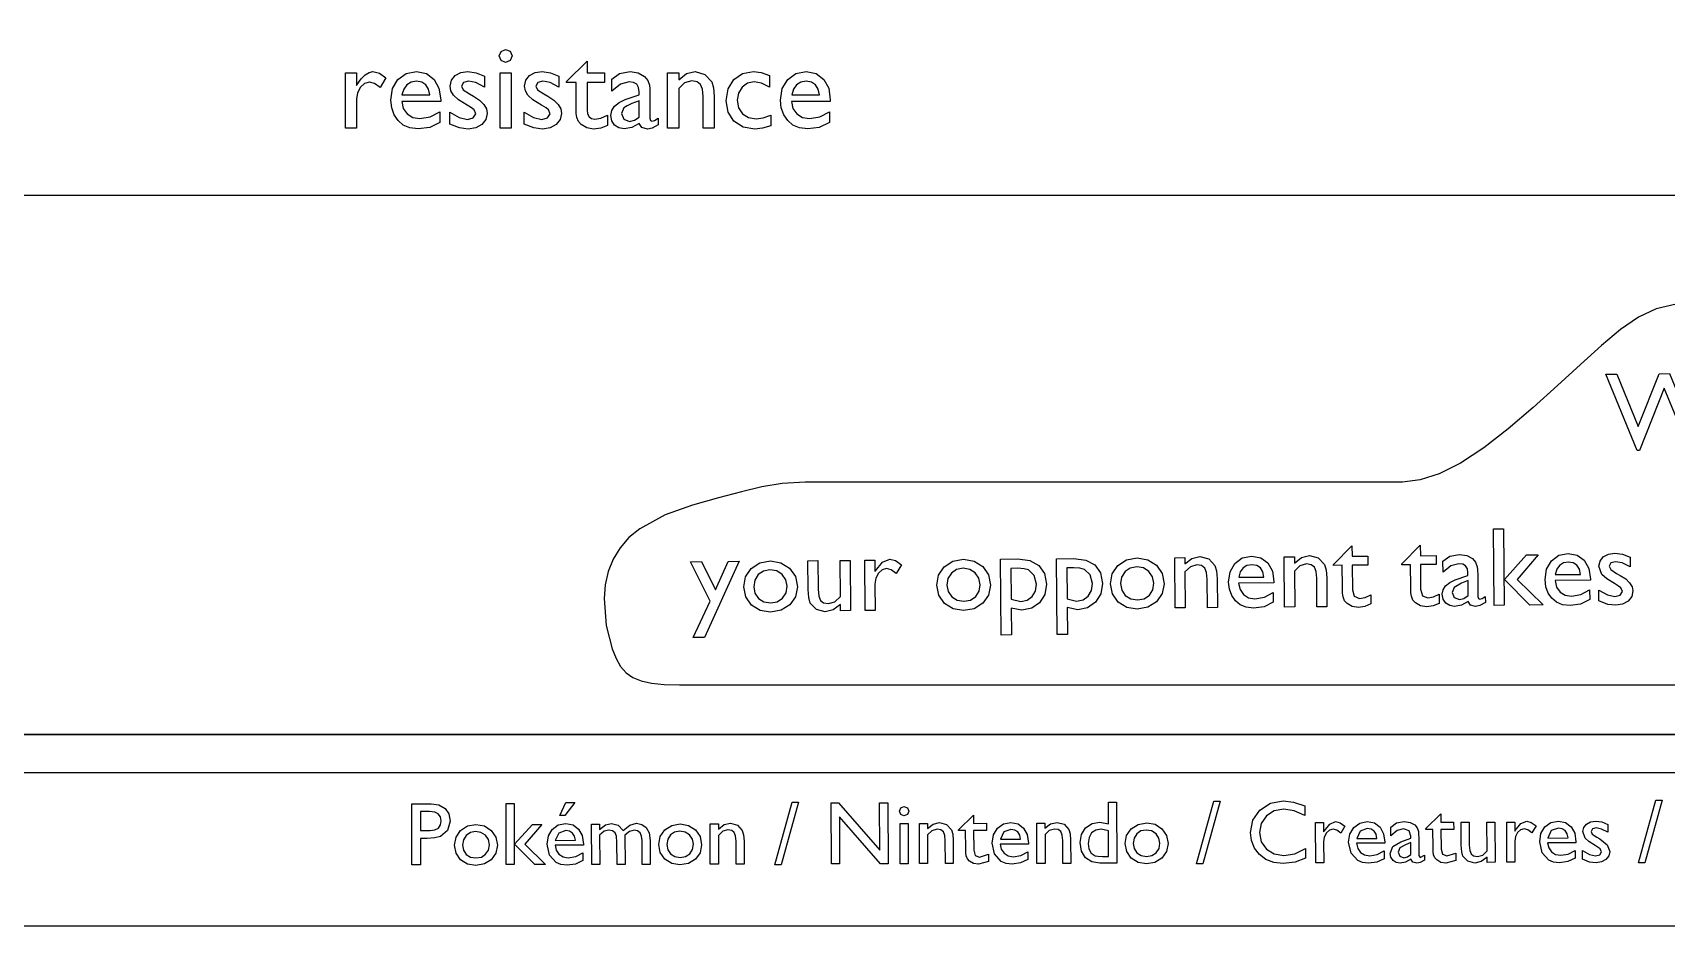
# Model space of a CAD drawing. Header units: millimetres. Extents: x -31.4 to 31.6, y -43.8 to 44.2.
# Drawn here: x -16.06 to 5.22, y -43.85 to -32.21 of the extents above; entities that cross this region are included whole.
import ezdxf

# ---------------------------------------------------------------- set-up
doc = ezdxf.new("R2010")
doc.units = ezdxf.units.MM
doc.layers.get('0').update_dxf_attribs({"linetype": 'CONTINUOUS'})

msp = doc.modelspace()

# ---------------------------------------------------------------- linework, layer by layer
for p, q in [((-11.988, -33.448), (-11.988, -32.728)), ((-11.988, -32.728), (-11.844, -32.728)), ((-11.844, -32.728), (-11.844, -32.893)), ((-9.11, -32.842), (-8.842, -32.579)), ((-8.842, -32.579), (-8.842, -32.728)), ((-8.842, -32.728), (-8.614, -32.728)), ((-8.614, -32.728), (-8.614, -32.856)), ((-7.793, -33.448), (-7.793, -32.728)), ((-7.793, -32.728), (-7.648, -32.728)), ((-7.648, -32.728), (-7.648, -32.819)), ((-6.464, -32.764), (-6.464, -32.916)), ((-11.844, -32.893), (-11.836, -32.881)), ((-11.461, -32.795), (-11.537, -32.92)), ((-10.177, -32.773), (-10.177, -32.914)), ((-9.208, -32.773), (-9.208, -32.914)), ((-9.11, -32.856), (-9.11, -32.842)), ((-8.984, -32.856), (-9.11, -32.856)), ((-8.984, -33.176), (-8.984, -32.856)), ((-8.614, -32.856), (-8.842, -32.856)), ((-8.842, -32.856), (-8.842, -33.209)), ((-8.519, -32.967), (-8.519, -32.812)), ((-8.162, -33.015), (-8.162, -32.977)), ((-7.648, -32.934), (-7.648, -33.448)), ((-11.844, -33.072), (-11.844, -33.448)), ((-10.748, -33.101), (-11.255, -33.101)), ((-11.252, -33.015), (-10.889, -33.015)), ((-10.748, -33.083), (-10.748, -33.101)), ((-10.372, -33.004), (-10.322, -33.033)), ((-9.404, -33.004), (-9.353, -33.033)), ((-8.345, -33.078), (-8.162, -33.015)), ((-8.162, -33.092), (-8.258, -33.129)), ((-8.162, -33.306), (-8.162, -33.092)), ((-8.022, -33.015), (-8.022, -33.321)), ((-7.33, -33.448), (-7.33, -33.038)), ((-7.187, -33.036), (-7.187, -33.448)), ((-5.673, -33.101), (-6.179, -33.101)), ((-6.176, -33.015), (-5.813, -33.015)), ((-5.673, -33.083), (-5.673, -33.101)), ((-10.761, -33.238), (-10.761, -33.378)), ((-10.629, -33.397), (-10.629, -33.243)), ((-9.661, -33.397), (-9.661, -33.243)), ((-8.577, -33.281), (-8.577, -33.415)), ((-7.916, -33.32), (-7.916, -33.407)), ((-6.448, -33.28), (-6.448, -33.421)), ((-5.685, -33.238), (-5.685, -33.378)), ((-11.844, -33.448), (-11.988, -33.448)), ((-7.648, -33.448), (-7.793, -33.448)), ((-7.187, -33.448), (-7.33, -33.448)), ((26.337, -34.326), (-28.263, -34.326)), ((1.331, -38.062), (-6, -38.062)), ((0.88, -39.131), (1.122, -38.89)), ((1.122, -38.89), (1.123, -39.025)), ((1.771, -39.124), (2.012, -38.882)), ((2.012, -38.882), (2.013, -39.018)), ((-5.964, -39.083), (-5.835, -39.082)), ((-5.961, -39.459), (-5.964, -39.083)), ((-5.835, -39.082), (-5.832, -39.456)), ((-5.544, -39.08), (-5.415, -39.079)), ((-5.541, -39.548), (-5.544, -39.08)), ((-5.415, -39.079), (-5.409, -39.734)), ((-5.224, -39.077), (-5.094, -39.076)), ((-5.219, -39.732), (-5.224, -39.077)), ((-5.094, -39.076), (-5.093, -39.226)), ((-4.745, -39.135), (-4.813, -39.249)), ((-3.455, -39.063), (-3.228, -39.061)), ((-3.447, -40.051), (-3.455, -39.063)), ((-2.726, -39.057), (-2.499, -39.055)), ((-2.718, -40.045), (-2.726, -39.057)), ((-1.187, -39.044), (-1.055, -39.043)), ((-1.182, -39.699), (-1.187, -39.044)), ((-1.055, -39.043), (-1.054, -39.126)), ((0.24, -39.032), (0.372, -39.031)), ((0.245, -39.687), (0.24, -39.032)), ((0.372, -39.031), (0.373, -39.114)), ((0.881, -39.144), (0.88, -39.131)), ((0.994, -39.143), (0.881, -39.144)), ((0.997, -39.433), (0.994, -39.143)), ((1.123, -39.025), (1.33, -39.023)), ((1.331, -39.14), (1.124, -39.142)), ((1.124, -39.142), (1.127, -39.463)), ((1.33, -39.023), (1.331, -39.14)), ((1.771, -39.136), (1.771, -39.124)), ((1.885, -39.135), (1.771, -39.136)), ((1.887, -39.426), (1.885, -39.135)), ((2.013, -39.018), (2.22, -39.016)), ((2.221, -39.133), (2.014, -39.134)), ((2.014, -39.134), (2.017, -39.455)), ((2.22, -39.016), (2.221, -39.133)), ((2.308, -39.233), (2.307, -39.091)), ((4.745, -39.036), (4.746, -39.164)), ((-5.093, -39.226), (-5.086, -39.215)), ((-3.23, -39.182), (-3.321, -39.183)), ((-3.321, -39.183), (-3.318, -39.585)), ((-2.501, -39.176), (-2.593, -39.177)), ((-2.593, -39.177), (-2.589, -39.579)), ((-1.053, -39.23), (-1.049, -39.698)), ((-0.761, -39.695), (-0.764, -39.322)), ((-0.634, -39.32), (-0.631, -39.694)), ((-0.353, -39.298), (-0.024, -39.296)), ((0.105, -39.356), (0.105, -39.372)), ((0.374, -39.218), (0.378, -39.686)), ((0.666, -39.684), (0.663, -39.311)), ((0.793, -39.308), (0.796, -39.683)), ((2.468, -39.332), (2.633, -39.274)), ((2.634, -39.343), (2.547, -39.378)), ((2.633, -39.274), (2.633, -39.239)), ((2.635, -39.538), (2.634, -39.343)), ((2.761, -39.273), (2.763, -39.551)), ((4.228, -39.338), (3.768, -39.342)), ((3.77, -39.264), (4.099, -39.262)), ((4.228, -39.322), (4.228, -39.338)), ((4.569, -39.248), (4.616, -39.274)), ((-5.091, -39.389), (-5.088, -39.731)), ((0.105, -39.372), (-0.355, -39.376)), ((0.095, -39.498), (0.096, -39.624)), ((1.368, -39.526), (1.369, -39.647)), ((2.258, -39.519), (2.259, -39.64)), ((2.859, -39.549), (2.86, -39.628)), ((4.218, -39.464), (4.219, -39.59)), ((4.339, -39.606), (4.337, -39.467)), ((-5.539, -39.735), (-5.54, -39.652)), ((-5.409, -39.734), (-5.539, -39.735)), ((-5.088, -39.731), (-5.219, -39.732)), ((-3.317, -39.7), (-3.314, -40.05)), ((-2.588, -39.694), (-2.585, -40.044)), ((-1.049, -39.698), (-1.182, -39.699)), ((-0.631, -39.694), (-0.761, -39.695)), ((0.378, -39.686), (0.245, -39.687)), ((0.796, -39.683), (0.666, -39.684)), ((-3.314, -40.05), (-3.447, -40.051)), ((-2.585, -40.044), (-2.718, -40.045)), ((-7.636, -40.702), (19.928, -40.702)), ((-29.532, -41.345), (29.106, -41.345)), ((29.106, -41.345), (-29.532, -41.345)), ((-11.125, -42.249), (-10.873, -42.248)), ((-11.123, -43.045), (-11.125, -42.249)), ((-2.048, -42.228), (-1.944, -42.228)), ((-2.048, -42.51), (-2.048, -42.228)), ((-1.944, -42.228), (-1.942, -43.023)), ((0.507, -42.277), (0.507, -42.4)), ((-10.893, -42.349), (-11.01, -42.35)), ((-11.01, -42.35), (-11.01, -42.598)), ((-8.782, -42.516), (-8.678, -42.515)), ((-8.781, -43.04), (-8.782, -42.516)), ((-8.678, -42.515), (-8.678, -42.584)), ((-7.236, -43.036), (-7.237, -42.512)), ((-7.237, -42.512), (-7.131, -42.512)), ((-7.131, -42.512), (-7.131, -42.578)), ((-4.511, -43.029), (-4.513, -42.505)), ((-4.513, -42.505), (-4.407, -42.505)), ((-4.407, -42.505), (-4.407, -42.572)), ((-4.001, -42.587), (-3.806, -42.396)), ((-3.806, -42.396), (-3.806, -42.504)), ((-3.806, -42.504), (-3.64, -42.503)), ((-3.64, -42.503), (-3.64, -42.597)), ((-2.981, -43.026), (-2.983, -42.502)), ((-2.983, -42.502), (-2.877, -42.502)), ((-2.877, -42.502), (-2.877, -42.568)), ((0.65, -43.017), (0.648, -42.493)), ((0.648, -42.493), (0.752, -42.493)), ((0.752, -42.493), (0.753, -42.613)), ((1.031, -42.541), (0.977, -42.632)), ((1.63, -42.665), (1.629, -42.552)), ((2.086, -42.573), (2.28, -42.381)), ((2.28, -42.381), (2.281, -42.489)), ((2.281, -42.489), (2.446, -42.489)), ((2.446, -42.489), (2.447, -42.582)), ((2.545, -42.489), (2.649, -42.488)), ((2.546, -42.789), (2.545, -42.489)), ((2.649, -42.488), (2.65, -42.787)), ((2.882, -42.862), (2.881, -42.488)), ((2.881, -42.488), (2.985, -42.488)), ((2.985, -42.488), (2.986, -43.011)), ((3.139, -43.011), (3.138, -42.487)), ((3.138, -42.487), (3.242, -42.487)), ((3.242, -42.487), (3.242, -42.607)), ((3.52, -42.535), (3.466, -42.626)), ((4.455, -42.517), (4.455, -42.62)), ((-11.01, -42.598), (-10.885, -42.598)), ((-10.925, -42.7), (-11.01, -42.7)), ((-11.01, -42.7), (-11.009, -43.045)), ((-9.255, -42.726), (-8.992, -42.725)), ((-8.678, -42.659), (-8.677, -43.039)), ((-8.451, -43.039), (-8.452, -42.747)), ((-8.348, -42.658), (-8.347, -43.039)), ((-8.123, -43.038), (-8.124, -42.728)), ((-8.02, -42.729), (-8.019, -43.038)), ((-7.131, -42.662), (-7.13, -43.036)), ((-6.899, -43.035), (-6.9, -42.737)), ((-6.796, -42.735), (-6.795, -43.035)), ((-4.406, -42.655), (-4.406, -43.029)), ((-4.174, -43.029), (-4.175, -42.73)), ((-4.071, -42.729), (-4.071, -43.028)), ((-4.001, -42.598), (-4.001, -42.587)), ((-3.91, -42.597), (-4.001, -42.598)), ((-3.909, -42.83), (-3.91, -42.597)), ((-3.64, -42.597), (-3.806, -42.597)), ((-3.806, -42.597), (-3.805, -42.854)), ((-3.458, -42.712), (-3.195, -42.711)), ((-3.092, -42.76), (-3.092, -42.773)), ((-2.876, -42.651), (-2.876, -43.025)), ((-2.644, -43.025), (-2.645, -42.726)), ((-2.542, -42.725), (-2.541, -43.025)), ((-2.047, -42.935), (-2.048, -42.603)), ((0.753, -42.613), (0.758, -42.604)), ((0.753, -42.743), (0.754, -43.017)), ((1.55, -42.762), (1.182, -42.763)), ((1.184, -42.701), (1.448, -42.7)), ((1.55, -42.749), (1.55, -42.762)), ((1.757, -42.745), (1.889, -42.699)), ((1.89, -42.755), (1.82, -42.782)), ((1.889, -42.699), (1.889, -42.671)), ((1.89, -42.91), (1.89, -42.755)), ((1.991, -42.699), (1.992, -42.921)), ((2.086, -42.583), (2.086, -42.573)), ((2.177, -42.583), (2.086, -42.583)), ((2.178, -42.815), (2.177, -42.583)), ((2.447, -42.582), (2.281, -42.583)), ((2.281, -42.583), (2.282, -42.839)), ((3.242, -42.607), (3.248, -42.598)), ((3.242, -42.737), (3.243, -43.011)), ((4.04, -42.756), (3.671, -42.757)), ((3.673, -42.695), (3.937, -42.694)), ((4.04, -42.743), (4.04, -42.756)), ((4.313, -42.685), (4.35, -42.706)), ((-8.889, -42.787), (-9.257, -42.788)), ((-8.898, -42.887), (-8.898, -42.989)), ((-8.889, -42.774), (-8.889, -42.787)), ((-3.613, -42.906), (-3.612, -43.003)), ((-3.092, -42.773), (-3.46, -42.774)), ((-3.101, -42.873), (-3.101, -42.975)), ((-2.127, -42.935), (-2.047, -42.935)), ((0.516, -42.833), (0.517, -42.958)), ((1.541, -42.862), (1.542, -42.964)), ((2.069, -42.92), (2.069, -42.983)), ((2.474, -42.891), (2.474, -42.988)), ((2.883, -43.012), (2.883, -42.945)), ((4.031, -42.856), (4.031, -42.958)), ((4.127, -42.971), (4.126, -42.859)), ((-11.009, -43.045), (-11.123, -43.045)), ((-8.677, -43.039), (-8.781, -43.04)), ((-8.347, -43.039), (-8.451, -43.039)), ((-8.019, -43.038), (-8.123, -43.038)), ((-7.13, -43.036), (-7.236, -43.036)), ((-6.795, -43.035), (-6.899, -43.035)), ((-4.406, -43.029), (-4.511, -43.029)), ((-4.071, -43.028), (-4.174, -43.029)), ((-2.876, -43.025), (-2.981, -43.026)), ((-2.541, -43.025), (-2.644, -43.025)), ((-1.942, -43.023), (-2.164, -43.024)), ((0.754, -43.017), (0.65, -43.017)), ((2.986, -43.011), (2.883, -43.012)), ((3.243, -43.011), (3.139, -43.011))]:
    msp.add_line(p, q)
msp.add_lwpolyline([(-28.894, 44.155), (31.606, 44.155), (31.606, -41.345, -0.414214), (29.106, -43.845), (-31.394, -43.845), (-31.394, 41.655, -0.414214)], format="xyb", close=True)
for points in [[(-9.986, -32.509), (-9.961, -32.451)], [(-9.961, -32.568), (-9.986, -32.509)], [(-9.961, -32.451), (-9.903, -32.425)], [(-9.903, -32.425), (-9.843, -32.449)], [(-9.843, -32.449), (-9.818, -32.509)], [(-9.818, -32.509), (-9.843, -32.568)], [(-11.836, -32.881), (-11.785, -32.808), (-11.733, -32.755), (-11.681, -32.724), (-11.63, -32.714)], [(-11.63, -32.714), (-11.547, -32.734), (-11.461, -32.795)], [(-11.304, -32.817), (-11.197, -32.74), (-11.062, -32.714)], [(-11.062, -32.714), (-10.933, -32.739), (-10.834, -32.814)], [(-10.625, -32.902), (-10.608, -32.826), (-10.56, -32.766)], [(-10.56, -32.766), (-10.486, -32.727), (-10.394, -32.714)], [(-10.394, -32.714), (-10.286, -32.729), (-10.177, -32.773)], [(-9.903, -32.593), (-9.961, -32.568)], [(-9.843, -32.568), (-9.903, -32.593)], [(-9.656, -32.902), (-9.64, -32.826), (-9.592, -32.766)], [(-9.592, -32.766), (-9.518, -32.727), (-9.425, -32.714)], [(-9.425, -32.714), (-9.318, -32.729), (-9.208, -32.773)], [(-8.519, -32.812), (-8.418, -32.738), (-8.28, -32.714)], [(-8.28, -32.714), (-8.175, -32.729), (-8.093, -32.775)], [(-7.648, -32.819), (-7.546, -32.74), (-7.431, -32.714)], [(-7.431, -32.714), (-7.306, -32.749)], [(-7.306, -32.749), (-7.218, -32.845)], [(-6.931, -32.818), (-6.817, -32.74), (-6.673, -32.714)], [(-6.673, -32.714), (-6.574, -32.725)], [(-6.574, -32.725), (-6.464, -32.764)], [(-6.228, -32.817), (-6.121, -32.74), (-5.987, -32.714)], [(-5.987, -32.714), (-5.858, -32.739), (-5.758, -32.814)], [(-11.794, -32.916), (-11.832, -32.988), (-11.844, -33.072)], [(-11.674, -32.85), (-11.739, -32.866), (-11.794, -32.916)], [(-11.537, -32.92), (-11.608, -32.868), (-11.674, -32.85)], [(-11.397, -33.084), (-11.374, -32.935), (-11.304, -32.817)], [(-11.188, -32.884), (-11.228, -32.94), (-11.252, -33.015)], [(-11.062, -32.838), (-11.132, -32.849), (-11.188, -32.884)], [(-10.94, -32.884), (-10.993, -32.849), (-11.062, -32.838)], [(-10.889, -33.015), (-10.905, -32.94), (-10.94, -32.884)], [(-10.834, -32.814), (-10.77, -32.931), (-10.748, -33.083)], [(-10.582, -33.021), (-10.614, -32.964), (-10.625, -32.902)], [(-10.451, -32.856), (-10.477, -32.902)], [(-10.477, -32.902), (-10.454, -32.949)], [(-10.454, -32.949), (-10.372, -33.004)], [(-10.384, -32.838), (-10.451, -32.856)], [(-10.177, -32.914), (-10.292, -32.857), (-10.384, -32.838)], [(-9.614, -33.021), (-9.645, -32.964), (-9.656, -32.902)], [(-9.483, -32.856), (-9.508, -32.902)], [(-9.508, -32.902), (-9.485, -32.949)], [(-9.485, -32.949), (-9.404, -33.004)], [(-9.416, -32.838), (-9.483, -32.856)], [(-9.208, -32.914), (-9.323, -32.857), (-9.416, -32.838)], [(-8.292, -32.847), (-8.407, -32.877), (-8.519, -32.967)], [(-8.162, -32.977), (-8.17, -32.92), (-8.195, -32.879), (-8.235, -32.855), (-8.292, -32.847)], [(-8.093, -32.775), (-8.051, -32.827)], [(-8.051, -32.827), (-8.028, -32.892)], [(-8.028, -32.892), (-8.023, -32.939), (-8.022, -33.015)], [(-7.476, -32.833), (-7.57, -32.858), (-7.648, -32.934)], [(-7.364, -32.881), (-7.409, -32.845), (-7.476, -32.833)], [(-7.33, -33.038), (-7.338, -32.943), (-7.364, -32.881)], [(-7.218, -32.845), (-7.195, -32.923), (-7.187, -33.036)], [(-7.029, -33.092), (-7.004, -32.938), (-6.931, -32.818)], [(-6.823, -32.915), (-6.869, -32.992), (-6.885, -33.087)], [(-6.665, -32.847), (-6.752, -32.864), (-6.823, -32.915)], [(-6.464, -32.916), (-6.568, -32.864), (-6.665, -32.847)], [(-6.322, -33.084), (-6.298, -32.935), (-6.228, -32.817)], [(-6.113, -32.884), (-6.153, -32.94), (-6.176, -33.015)], [(-5.987, -32.838), (-6.056, -32.849), (-6.113, -32.884)], [(-5.864, -32.884), (-5.918, -32.849), (-5.987, -32.838)], [(-5.813, -33.015), (-5.829, -32.94), (-5.864, -32.884)], [(-5.758, -32.814), (-5.694, -32.931), (-5.673, -33.083)], [(-11.353, -33.278), (-11.386, -33.187), (-11.397, -33.084)], [(-11.255, -33.101), (-11.235, -33.193), (-11.186, -33.265)], [(-10.401, -33.151), (-10.515, -33.08), (-10.582, -33.021)], [(-10.312, -33.212), (-10.345, -33.186), (-10.401, -33.151)], [(-10.322, -33.033), (-10.243, -33.085), (-10.186, -33.14), (-10.153, -33.198), (-10.141, -33.259)], [(-9.433, -33.151), (-9.547, -33.08), (-9.614, -33.021)], [(-9.344, -33.212), (-9.376, -33.186), (-9.433, -33.151)], [(-9.353, -33.033), (-9.274, -33.085), (-9.218, -33.14), (-9.184, -33.198), (-9.173, -33.259)], [(-8.976, -33.309), (-8.982, -33.258), (-8.984, -33.176)], [(-8.533, -33.285), (-8.52, -33.22), (-8.484, -33.163)], [(-8.484, -33.163), (-8.425, -33.115), (-8.345, -33.078)], [(-8.361, -33.187), (-8.391, -33.26)], [(-8.258, -33.129), (-8.32, -33.158), (-8.361, -33.187)], [(-6.928, -33.36), (-7.004, -33.243), (-7.029, -33.092)], [(-6.885, -33.087), (-6.868, -33.186), (-6.818, -33.263)], [(-6.278, -33.278), (-6.311, -33.187), (-6.322, -33.084)], [(-6.179, -33.101), (-6.159, -33.193), (-6.11, -33.265)], [(-11.235, -33.41), (-11.302, -33.352), (-11.353, -33.278)], [(-11.186, -33.265), (-11.112, -33.311), (-11.021, -33.326)], [(-11.021, -33.326), (-10.885, -33.304), (-10.761, -33.238)], [(-10.761, -33.378), (-10.891, -33.44)], [(-10.629, -33.243), (-10.506, -33.312)], [(-10.503, -33.447), (-10.629, -33.397)], [(-10.506, -33.312), (-10.4, -33.338)], [(-10.4, -33.338), (-10.323, -33.316)], [(-10.211, -33.404), (-10.29, -33.447), (-10.389, -33.461)], [(-10.323, -33.316), (-10.291, -33.263)], [(-10.291, -33.263), (-10.312, -33.212)], [(-10.141, -33.259), (-10.159, -33.339), (-10.211, -33.404)], [(-9.661, -33.243), (-9.538, -33.312)], [(-9.535, -33.447), (-9.661, -33.397)], [(-9.538, -33.312), (-9.431, -33.338)], [(-9.431, -33.338), (-9.355, -33.316)], [(-9.243, -33.404), (-9.322, -33.447), (-9.42, -33.461)], [(-9.355, -33.316), (-9.323, -33.263)], [(-9.323, -33.263), (-9.344, -33.212)], [(-9.173, -33.259), (-9.19, -33.339), (-9.243, -33.404)], [(-8.953, -33.365), (-8.976, -33.309)], [(-8.919, -33.404), (-8.953, -33.365)], [(-8.756, -33.461), (-8.846, -33.446), (-8.919, -33.404)], [(-8.842, -33.209), (-8.835, -33.264), (-8.816, -33.302), (-8.784, -33.325), (-8.739, -33.333)], [(-8.739, -33.333), (-8.66, -33.32), (-8.577, -33.281)], [(-8.482, -33.41), (-8.52, -33.353), (-8.533, -33.285)], [(-8.391, -33.26), (-8.363, -33.333)], [(-8.363, -33.333), (-8.288, -33.361)], [(-8.164, -33.389), (-8.258, -33.442), (-8.357, -33.459)], [(-8.288, -33.361), (-8.223, -33.347), (-8.162, -33.306)], [(-8.056, -33.461), (-8.129, -33.443), (-8.164, -33.389)], [(-8.022, -33.321), (-8.016, -33.349), (-7.997, -33.358)], [(-7.997, -33.358), (-7.964, -33.349), (-7.916, -33.32)], [(-7.916, -33.407), (-7.995, -33.449)], [(-6.658, -33.461), (-6.81, -33.436), (-6.928, -33.36)], [(-6.818, -33.263), (-6.739, -33.311), (-6.637, -33.328)], [(-6.637, -33.328), (-6.549, -33.316), (-6.448, -33.28)], [(-6.16, -33.41), (-6.226, -33.352), (-6.278, -33.278)], [(-6.11, -33.265), (-6.037, -33.311), (-5.945, -33.326)], [(-5.945, -33.326), (-5.81, -33.304), (-5.685, -33.238)], [(-5.685, -33.378), (-5.816, -33.44)], [(-11.043, -33.459), (-11.15, -33.447), (-11.235, -33.41)], [(-10.891, -33.44), (-11.043, -33.459)], [(-10.389, -33.461), (-10.503, -33.447)], [(-9.42, -33.461), (-9.535, -33.447)], [(-8.577, -33.415), (-8.663, -33.449), (-8.756, -33.461)], [(-8.357, -33.459), (-8.426, -33.447), (-8.482, -33.41)], [(-7.995, -33.449), (-8.056, -33.461)], [(-6.448, -33.421), (-6.555, -33.451), (-6.658, -33.461)], [(-5.967, -33.459), (-6.075, -33.447), (-6.16, -33.41)], [(-5.816, -33.44), (-5.967, -33.459)], [(5.648, -35.719), (5.344, -35.74), (5.086, -35.803), (4.853, -35.913), (4.622, -36.072), (4.373, -36.28), (4.099, -36.528), (3.8, -36.803), (3.483, -37.089), (3.158, -37.365), (2.839, -37.613), (2.536, -37.813), (2.259, -37.953), (2.009, -38.032), (1.78, -38.061), (1.331, -38.062)], [(-6, -38.062), (-6.298, -38.078), (-6.563, -38.122), (-6.83, -38.186), (-7.128, -38.264), (-7.468, -38.359), (-7.825, -38.488), (-8.155, -38.669), (-8.295, -38.783), (-8.412, -38.915), (-8.502, -39.064), (-8.566, -39.226), (-8.604, -39.399), (-8.618, -39.577), (-8.592, -39.926), (-8.515, -40.231), (-8.464, -40.356), (-8.404, -40.46), (-8.333, -40.542), (-8.245, -40.605), (-8.137, -40.65), (-8.002, -40.68), (-7.836, -40.696), (-7.636, -40.702)], [(-6.703, -39.184), (-6.591, -39.111), (-6.453, -39.086)], [(-6.453, -39.086), (-6.316, -39.109), (-6.203, -39.181)], [(-5.086, -39.215), (-4.993, -39.101), (-4.899, -39.062)], [(-4.899, -39.062), (-4.824, -39.08), (-4.745, -39.135)], [(-4.188, -39.163), (-4.075, -39.09), (-3.937, -39.065)], [(-3.937, -39.065), (-3.8, -39.088), (-3.688, -39.16)], [(-3.228, -39.061), (-3.073, -39.081), (-2.956, -39.145)], [(-2.956, -39.145), (-2.882, -39.249), (-2.856, -39.387)], [(-2.499, -39.055), (-2.344, -39.075), (-2.227, -39.139)], [(-2.227, -39.139), (-2.153, -39.243), (-2.128, -39.381)], [(-2.024, -39.385), (-2, -39.253), (-1.926, -39.145)], [(-1.926, -39.145), (-1.814, -39.072), (-1.676, -39.047)], [(-1.676, -39.047), (-1.538, -39.07), (-1.426, -39.141)], [(-1.426, -39.141), (-1.351, -39.249), (-1.325, -39.383)], [(-1.054, -39.126), (-0.962, -39.053), (-0.858, -39.029)], [(-0.898, -39.137), (-0.983, -39.161), (-1.053, -39.23)], [(-0.795, -39.18), (-0.837, -39.147), (-0.898, -39.137)], [(-0.858, -39.029), (-0.744, -39.06)], [(-0.744, -39.06), (-0.663, -39.146)], [(-0.663, -39.146), (-0.642, -39.217), (-0.634, -39.32)], [(-0.485, -39.362), (-0.465, -39.227), (-0.402, -39.119)], [(-0.402, -39.119), (-0.306, -39.047), (-0.183, -39.023)], [(-0.182, -39.135), (-0.246, -39.146), (-0.296, -39.178)], [(-0.183, -39.023), (-0.066, -39.045), (0.025, -39.112)], [(-0.071, -39.176), (-0.119, -39.145), (-0.182, -39.135)], [(0.025, -39.112), (0.085, -39.218), (0.105, -39.356)], [(0.373, -39.114), (0.465, -39.042), (0.569, -39.017)], [(0.529, -39.125), (0.444, -39.149), (0.374, -39.218)], [(0.632, -39.168), (0.59, -39.136), (0.529, -39.125)], [(0.569, -39.017), (0.683, -39.048)], [(0.683, -39.048), (0.764, -39.134)], [(0.764, -39.134), (0.785, -39.205), (0.793, -39.308)], [(2.307, -39.091), (2.399, -39.024), (2.524, -39.001)], [(2.514, -39.122), (2.409, -39.15), (2.308, -39.233)], [(2.633, -39.239), (2.625, -39.187), (2.603, -39.15), (2.566, -39.129), (2.514, -39.122)], [(2.524, -39.001), (2.619, -39.014), (2.694, -39.055)], [(2.694, -39.055), (2.733, -39.102)], [(2.733, -39.102), (2.755, -39.161)], [(3.638, -39.328), (3.658, -39.192), (3.721, -39.085)], [(3.721, -39.085), (3.817, -39.013), (3.94, -38.989)], [(3.827, -39.144), (3.79, -39.195), (3.77, -39.264)], [(3.941, -39.101), (3.877, -39.112), (3.827, -39.144)], [(3.94, -38.989), (4.057, -39.011), (4.148, -39.078)], [(4.052, -39.142), (4.004, -39.111), (3.941, -39.101)], [(4.099, -39.262), (4.085, -39.193), (4.052, -39.142)], [(4.148, -39.078), (4.207, -39.184), (4.228, -39.322)], [(4.339, -39.156), (4.353, -39.088), (4.396, -39.033)], [(4.396, -39.033), (4.464, -38.997), (4.548, -38.984)], [(4.496, -39.113), (4.474, -39.155)], [(4.557, -39.096), (4.496, -39.113)], [(4.548, -38.984), (4.645, -38.997), (4.745, -39.036)], [(4.746, -39.164), (4.641, -39.113), (4.557, -39.096)], [(-6.801, -39.424), (-6.777, -39.292), (-6.703, -39.184)], [(-6.611, -39.265), (-6.656, -39.335), (-6.67, -39.422)], [(-6.459, -39.203), (-6.543, -39.219), (-6.611, -39.265)], [(-6.299, -39.263), (-6.371, -39.217), (-6.459, -39.203)], [(-6.234, -39.417), (-6.251, -39.332), (-6.299, -39.263)], [(-6.203, -39.181), (-6.128, -39.289), (-6.102, -39.422)], [(-5.047, -39.247), (-5.081, -39.312), (-5.091, -39.389)], [(-4.939, -39.186), (-4.997, -39.201), (-5.047, -39.247)], [(-4.813, -39.249), (-4.878, -39.202), (-4.939, -39.186)], [(-4.285, -39.403), (-4.262, -39.272), (-4.188, -39.163)], [(-4.096, -39.245), (-4.14, -39.314), (-4.155, -39.401)], [(-3.944, -39.182), (-4.028, -39.198), (-4.096, -39.245)], [(-3.784, -39.242), (-3.855, -39.197), (-3.944, -39.182)], [(-3.719, -39.396), (-3.736, -39.311), (-3.784, -39.242)], [(-3.688, -39.16), (-3.613, -39.268), (-3.587, -39.401)], [(-3.091, -39.204), (-3.149, -39.187), (-3.23, -39.182)], [(-3.016, -39.274), (-3.091, -39.204)], [(-2.987, -39.387), (-3.016, -39.274)], [(-2.363, -39.198), (-2.421, -39.181), (-2.501, -39.176)], [(-2.287, -39.268), (-2.363, -39.198)], [(-2.259, -39.381), (-2.287, -39.268)], [(-1.834, -39.226), (-1.878, -39.296), (-1.893, -39.382)], [(-1.682, -39.163), (-1.766, -39.179), (-1.834, -39.226)], [(-1.522, -39.223), (-1.594, -39.178), (-1.682, -39.163)], [(-1.457, -39.377), (-1.474, -39.292), (-1.522, -39.223)], [(-0.764, -39.322), (-0.772, -39.237), (-0.795, -39.18)], [(-0.444, -39.538), (-0.474, -39.456), (-0.485, -39.362)], [(-0.296, -39.178), (-0.332, -39.23), (-0.353, -39.298)], [(-0.024, -39.296), (-0.038, -39.227), (-0.071, -39.176)], [(0.663, -39.311), (0.655, -39.225), (0.632, -39.168)], [(2.342, -39.411), (2.396, -39.366), (2.468, -39.332)], [(2.755, -39.161), (2.759, -39.203), (2.761, -39.273)], [(3.679, -39.504), (3.649, -39.422), (3.638, -39.328)], [(3.768, -39.342), (3.787, -39.426), (3.832, -39.491)], [(4.378, -39.264), (4.339, -39.156)], [(4.544, -39.382), (4.44, -39.318), (4.378, -39.264)], [(4.474, -39.155), (4.495, -39.199)], [(4.495, -39.199), (4.569, -39.248)], [(4.616, -39.274), (4.688, -39.321), (4.739, -39.37), (4.77, -39.422), (4.781, -39.477)], [(-6.7, -39.661), (-6.775, -39.555), (-6.801, -39.424)], [(-6.67, -39.422), (-6.654, -39.507), (-6.607, -39.575)], [(-6.607, -39.575), (-6.537, -39.619), (-6.449, -39.633)], [(-6.449, -39.633), (-6.363, -39.617), (-6.294, -39.572)], [(-6.294, -39.572), (-6.249, -39.502), (-6.234, -39.417)], [(-6.102, -39.422), (-6.126, -39.552), (-6.201, -39.658)], [(-5.933, -39.635), (-5.954, -39.564), (-5.961, -39.459)], [(-5.832, -39.456), (-5.824, -39.544), (-5.801, -39.6)], [(-5.697, -39.64), (-5.612, -39.617), (-5.541, -39.548)], [(-4.185, -39.64), (-4.26, -39.534), (-4.285, -39.403)], [(-4.155, -39.401), (-4.139, -39.486), (-4.092, -39.554)], [(-4.092, -39.554), (-4.022, -39.598), (-3.934, -39.612)], [(-3.934, -39.612), (-3.848, -39.596), (-3.779, -39.551)], [(-3.779, -39.551), (-3.734, -39.482), (-3.719, -39.396)], [(-3.587, -39.401), (-3.611, -39.531), (-3.686, -39.638)], [(-3.193, -39.615), (-3.11, -39.599), (-3.044, -39.55)], [(-3.044, -39.55), (-3.001, -39.478), (-2.987, -39.387)], [(-2.856, -39.387), (-2.878, -39.522), (-2.946, -39.63)], [(-2.589, -39.579), (-2.464, -39.609)], [(-2.464, -39.609), (-2.381, -39.593), (-2.316, -39.544)], [(-2.316, -39.544), (-2.272, -39.472), (-2.259, -39.381)], [(-2.128, -39.381), (-2.149, -39.516), (-2.217, -39.624)], [(-1.923, -39.622), (-1.998, -39.515), (-2.024, -39.385)], [(-1.893, -39.382), (-1.877, -39.468), (-1.83, -39.535)], [(-1.83, -39.535), (-1.76, -39.579), (-1.672, -39.593)], [(-1.672, -39.593), (-1.586, -39.578), (-1.517, -39.532)], [(-1.517, -39.532), (-1.472, -39.463), (-1.457, -39.377)], [(-1.325, -39.383), (-1.349, -39.512), (-1.424, -39.619)], [(-0.335, -39.657), (-0.396, -39.605), (-0.444, -39.538)], [(-0.355, -39.376), (-0.336, -39.46), (-0.291, -39.525)], [(-0.291, -39.525), (-0.224, -39.566), (-0.141, -39.579)], [(-0.141, -39.579), (-0.018, -39.558), (0.095, -39.498)], [(1.006, -39.554), (0.999, -39.508), (0.997, -39.433)], [(1.027, -39.605), (1.006, -39.554)], [(1.127, -39.463), (1.151, -39.547), (1.221, -39.574)], [(1.221, -39.574), (1.292, -39.562), (1.368, -39.526)], [(1.896, -39.547), (1.89, -39.501), (1.887, -39.426)], [(1.917, -39.598), (1.896, -39.547)], [(2.017, -39.455), (2.041, -39.539), (2.111, -39.567)], [(2.111, -39.567), (2.183, -39.555), (2.258, -39.519)], [(2.299, -39.521), (2.309, -39.463), (2.342, -39.411)], [(2.345, -39.635), (2.311, -39.584), (2.299, -39.521)], [(2.454, -39.432), (2.427, -39.498)], [(2.427, -39.498), (2.453, -39.564)], [(2.453, -39.564), (2.521, -39.589)], [(2.547, -39.378), (2.454, -39.432)], [(2.521, -39.589), (2.581, -39.576), (2.635, -39.538)], [(2.763, -39.551), (2.769, -39.576), (2.786, -39.584)], [(2.786, -39.584), (2.816, -39.575), (2.859, -39.549)], [(3.788, -39.623), (3.727, -39.571), (3.679, -39.504)], [(3.832, -39.491), (3.899, -39.532), (3.982, -39.545)], [(3.982, -39.545), (4.105, -39.524), (4.218, -39.464)], [(4.337, -39.467), (4.45, -39.529)], [(4.45, -39.529), (4.547, -39.551)], [(4.625, -39.436), (4.596, -39.413), (4.544, -39.382)], [(4.547, -39.551), (4.616, -39.531)], [(4.616, -39.531), (4.645, -39.483)], [(4.645, -39.483), (4.625, -39.436)], [(4.781, -39.477), (4.766, -39.551), (4.719, -39.61)], [(-6.453, -39.754), (-6.588, -39.731), (-6.7, -39.661)], [(-6.201, -39.658), (-6.314, -39.729), (-6.453, -39.754)], [(-5.854, -39.718), (-5.933, -39.635)], [(-5.739, -39.748), (-5.854, -39.718)], [(-5.801, -39.6), (-5.76, -39.63), (-5.697, -39.64)], [(-5.634, -39.722), (-5.739, -39.748)], [(-5.54, -39.652), (-5.634, -39.722)], [(-3.938, -39.733), (-4.073, -39.71), (-4.185, -39.64)], [(-3.686, -39.638), (-3.798, -39.708), (-3.938, -39.733)], [(-3.318, -39.585), (-3.193, -39.615)], [(-3.178, -39.727), (-3.317, -39.7)], [(-2.946, -39.63), (-3.049, -39.702), (-3.178, -39.727)], [(-2.449, -39.721), (-2.588, -39.694)], [(-2.217, -39.624), (-2.321, -39.696), (-2.449, -39.721)], [(-1.676, -39.714), (-1.811, -39.692), (-1.923, -39.622)], [(-1.424, -39.619), (-1.537, -39.69), (-1.676, -39.714)], [(-0.16, -39.7), (-0.258, -39.69), (-0.335, -39.657)], [(-0.023, -39.682), (-0.16, -39.7)], [(0.096, -39.624), (-0.023, -39.682)], [(1.058, -39.64), (1.027, -39.605)], [(1.206, -39.691), (1.124, -39.678), (1.058, -39.64)], [(1.369, -39.647), (1.291, -39.679), (1.206, -39.691)], [(1.948, -39.632), (1.917, -39.598)], [(2.096, -39.683), (2.015, -39.671), (1.948, -39.632)], [(2.259, -39.64), (2.181, -39.672), (2.096, -39.683)], [(2.459, -39.679), (2.397, -39.668), (2.345, -39.635)], [(2.635, -39.613), (2.55, -39.662), (2.459, -39.679)], [(2.733, -39.678), (2.667, -39.662), (2.635, -39.613)], [(2.789, -39.667), (2.733, -39.678)], [(2.86, -39.628), (2.789, -39.667)], [(3.963, -39.666), (3.865, -39.656), (3.788, -39.623)], [(4.1, -39.648), (3.963, -39.666)], [(4.219, -39.59), (4.1, -39.648)], [(4.454, -39.652), (4.339, -39.606)], [(4.558, -39.663), (4.454, -39.652)], [(4.719, -39.61), (4.647, -39.649), (4.558, -39.663)], [(-10.873, -42.248), (-10.771, -42.263), (-10.691, -42.309)], [(-10.691, -42.309), (-10.64, -42.381), (-10.623, -42.474)], [(-4.773, -42.347), (-4.755, -42.304)], [(-4.755, -42.304), (-4.713, -42.286)], [(-4.713, -42.286), (-4.669, -42.303)], [(-4.669, -42.303), (-4.651, -42.346)], [(-0.2, -42.624), (-0.17, -42.464), (-0.078, -42.331)], [(-0.078, -42.331), (0.061, -42.242), (0.228, -42.212)], [(0.234, -42.32), (0.109, -42.342), (0.007, -42.408)], [(0.228, -42.212), (0.36, -42.228), (0.507, -42.277)], [(0.507, -42.4), (0.369, -42.34), (0.234, -42.32)], [(-10.741, -42.471), (-10.75, -42.418), (-10.779, -42.38), (-10.826, -42.357), (-10.893, -42.349)], [(-10.778, -42.565), (-10.75, -42.525), (-10.741, -42.471)], [(-10.623, -42.474), (-10.657, -42.597)], [(-10.488, -42.596), (-10.398, -42.538), (-10.288, -42.518)], [(-10.288, -42.518), (-10.178, -42.537), (-10.089, -42.595)], [(-9.294, -42.582), (-9.216, -42.525), (-9.118, -42.506)], [(-9.118, -42.506), (-9.024, -42.524), (-8.952, -42.579)], [(-8.678, -42.584), (-8.6, -42.525), (-8.524, -42.505)], [(-8.524, -42.505), (-8.435, -42.528), (-8.369, -42.599)], [(-8.369, -42.599), (-8.284, -42.527), (-8.196, -42.503)], [(-8.196, -42.503), (-8.126, -42.517), (-8.07, -42.558)], [(-8.07, -42.558), (-8.033, -42.629), (-8.02, -42.729)], [(-7.829, -42.589), (-7.738, -42.531), (-7.628, -42.512)], [(-7.628, -42.512), (-7.518, -42.531), (-7.429, -42.589)], [(-7.131, -42.578), (-7.057, -42.521), (-6.974, -42.501)], [(-6.974, -42.501), (-6.882, -42.527)], [(-6.882, -42.527), (-6.819, -42.596)], [(-4.755, -42.39), (-4.773, -42.347)], [(-4.713, -42.408), (-4.755, -42.39)], [(-4.669, -42.39), (-4.713, -42.408)], [(-4.651, -42.346), (-4.669, -42.39)], [(-4.407, -42.572), (-4.333, -42.514), (-4.249, -42.495)], [(-4.249, -42.495), (-4.158, -42.52)], [(-4.158, -42.52), (-4.094, -42.589)], [(-3.497, -42.568), (-3.419, -42.511), (-3.321, -42.492)], [(-3.321, -42.492), (-3.227, -42.51), (-3.155, -42.565)], [(-2.877, -42.568), (-2.803, -42.51), (-2.719, -42.491)], [(-2.719, -42.491), (-2.628, -42.516)], [(-2.628, -42.516), (-2.564, -42.586)], [(-2.347, -42.563), (-2.264, -42.507), (-2.162, -42.488)], [(-2.162, -42.488), (-2.048, -42.51)], [(-1.753, -42.575), (-1.663, -42.517), (-1.552, -42.497)], [(-1.552, -42.497), (-1.443, -42.516), (-1.354, -42.574)], [(0.007, -42.408), (-0.06, -42.505), (-0.083, -42.624)], [(0.758, -42.604), (0.833, -42.513), (0.908, -42.482)], [(0.908, -42.482), (0.968, -42.497), (1.031, -42.541)], [(1.078, -42.751), (1.095, -42.643), (1.146, -42.557)], [(1.146, -42.557), (1.223, -42.5), (1.321, -42.481)], [(1.321, -42.481), (1.415, -42.499), (1.488, -42.554)], [(1.488, -42.554), (1.534, -42.639), (1.55, -42.749)], [(1.629, -42.552), (1.703, -42.498), (1.803, -42.48)], [(1.803, -42.48), (1.879, -42.491), (1.939, -42.524)], [(1.939, -42.524), (1.97, -42.562)], [(3.248, -42.598), (3.323, -42.507), (3.398, -42.476)], [(3.398, -42.476), (3.458, -42.491), (3.52, -42.535)], [(3.568, -42.745), (3.584, -42.637), (3.635, -42.551)], [(3.635, -42.551), (3.713, -42.494), (3.811, -42.475)], [(3.811, -42.475), (3.904, -42.493), (3.977, -42.548)], [(3.977, -42.548), (4.024, -42.633), (4.04, -42.743)], [(4.129, -42.611), (4.141, -42.556), (4.176, -42.513)], [(4.176, -42.513), (4.23, -42.484), (4.297, -42.474)], [(4.297, -42.474), (4.375, -42.485), (4.455, -42.517)], [(-10.752, -42.675), (-10.826, -42.693), (-10.925, -42.7)], [(-10.885, -42.598), (-10.824, -42.59), (-10.778, -42.565)], [(-10.657, -42.597), (-10.752, -42.675)], [(-10.568, -42.787), (-10.548, -42.682), (-10.488, -42.596)], [(-10.415, -42.661), (-10.451, -42.717), (-10.463, -42.786)], [(-10.293, -42.612), (-10.361, -42.624), (-10.415, -42.661)], [(-10.165, -42.66), (-10.223, -42.624), (-10.293, -42.612)], [(-10.114, -42.784), (-10.127, -42.716), (-10.165, -42.66)], [(-10.089, -42.595), (-10.029, -42.682), (-10.009, -42.789)], [(-9.361, -42.776), (-9.344, -42.668), (-9.294, -42.582)], [(-9.209, -42.63), (-9.255, -42.726)], [(-9.118, -42.596), (-9.209, -42.63)], [(-9.029, -42.63), (-9.068, -42.605), (-9.118, -42.596)], [(-8.992, -42.725), (-9.003, -42.67), (-9.029, -42.63)], [(-8.952, -42.579), (-8.905, -42.664), (-8.889, -42.774)], [(-8.617, -42.606), (-8.678, -42.659)], [(-8.557, -42.591), (-8.617, -42.606)], [(-8.475, -42.626), (-8.508, -42.6), (-8.557, -42.591)], [(-8.452, -42.747), (-8.458, -42.673), (-8.475, -42.626)], [(-8.228, -42.593), (-8.29, -42.609), (-8.348, -42.658)], [(-8.151, -42.628), (-8.184, -42.602), (-8.228, -42.593)], [(-8.124, -42.728), (-8.131, -42.67), (-8.151, -42.628)], [(-7.908, -42.781), (-7.888, -42.675), (-7.829, -42.589)], [(-7.756, -42.654), (-7.791, -42.71), (-7.803, -42.779)], [(-7.633, -42.605), (-7.701, -42.618), (-7.756, -42.654)], [(-7.506, -42.654), (-7.563, -42.617), (-7.633, -42.605)], [(-7.455, -42.777), (-7.468, -42.709), (-7.506, -42.654)], [(-7.429, -42.589), (-7.369, -42.675), (-7.349, -42.782)], [(-7.006, -42.588), (-7.074, -42.606), (-7.131, -42.662)], [(-6.924, -42.622), (-6.957, -42.596), (-7.006, -42.588)], [(-6.9, -42.737), (-6.906, -42.668), (-6.924, -42.622)], [(-6.819, -42.596), (-6.802, -42.653), (-6.796, -42.735)], [(-4.282, -42.581), (-4.35, -42.6), (-4.406, -42.655)], [(-4.2, -42.616), (-4.233, -42.59), (-4.282, -42.581)], [(-4.175, -42.73), (-4.181, -42.661), (-4.2, -42.616)], [(-4.094, -42.589), (-4.077, -42.646), (-4.071, -42.729)], [(-3.564, -42.762), (-3.547, -42.654), (-3.497, -42.568)], [(-3.532, -42.903), (-3.564, -42.762)], [(-3.412, -42.616), (-3.458, -42.712)], [(-3.321, -42.582), (-3.412, -42.616)], [(-3.232, -42.616), (-3.271, -42.591), (-3.321, -42.582)], [(-3.195, -42.711), (-3.206, -42.656), (-3.232, -42.616)], [(-3.155, -42.565), (-3.108, -42.65), (-3.092, -42.76)], [(-2.752, -42.578), (-2.82, -42.596), (-2.876, -42.651)], [(-2.67, -42.612), (-2.703, -42.586), (-2.752, -42.578)], [(-2.645, -42.726), (-2.651, -42.658), (-2.67, -42.612)], [(-2.564, -42.586), (-2.547, -42.642), (-2.542, -42.725)], [(-2.419, -42.754), (-2.401, -42.648), (-2.347, -42.563)], [(-2.35, -42.951), (-2.402, -42.865), (-2.419, -42.754)], [(-2.269, -42.629), (-2.303, -42.689), (-2.314, -42.766)], [(-2.314, -42.766), (-2.304, -42.838), (-2.274, -42.891)], [(-2.146, -42.578), (-2.215, -42.591), (-2.269, -42.629)], [(-2.048, -42.603), (-2.146, -42.578)], [(-1.833, -42.766), (-1.813, -42.661), (-1.753, -42.575)], [(-1.753, -42.956), (-1.812, -42.871), (-1.833, -42.766)], [(-1.68, -42.64), (-1.716, -42.696), (-1.728, -42.765)], [(-1.728, -42.765), (-1.715, -42.833), (-1.678, -42.888)], [(-1.558, -42.591), (-1.626, -42.603), (-1.68, -42.64)], [(-1.43, -42.639), (-1.488, -42.603), (-1.558, -42.591)], [(-1.379, -42.763), (-1.392, -42.695), (-1.43, -42.639)], [(-1.428, -42.886), (-1.391, -42.831), (-1.379, -42.763)], [(-1.354, -42.574), (-1.294, -42.661), (-1.274, -42.768)], [(-1.274, -42.768), (-1.294, -42.871), (-1.354, -42.956)], [(-0.146, -42.827), (-0.187, -42.729), (-0.2, -42.624)], [(-0.083, -42.624), (-0.06, -42.743), (0.007, -42.839)], [(0.789, -42.629), (0.762, -42.682), (0.753, -42.743)], [(0.876, -42.581), (0.829, -42.593), (0.789, -42.629)], [(0.977, -42.632), (0.924, -42.594), (0.876, -42.581)], [(1.11, -42.892), (1.078, -42.751)], [(1.182, -42.763), (1.197, -42.83), (1.232, -42.882)], [(1.23, -42.605), (1.184, -42.701)], [(1.321, -42.571), (1.23, -42.605)], [(1.41, -42.605), (1.372, -42.579), (1.321, -42.571)], [(1.448, -42.7), (1.436, -42.645), (1.41, -42.605)], [(1.795, -42.577), (1.711, -42.599), (1.63, -42.665)], [(1.656, -42.807), (1.757, -42.745)], [(1.889, -42.671), (1.866, -42.6), (1.795, -42.577)], [(1.97, -42.562), (1.987, -42.609)], [(1.987, -42.609), (1.99, -42.643), (1.991, -42.699)], [(3.279, -42.623), (3.251, -42.676), (3.242, -42.737)], [(3.366, -42.575), (3.319, -42.587), (3.279, -42.623)], [(3.466, -42.626), (3.414, -42.588), (3.366, -42.575)], [(3.6, -42.886), (3.568, -42.745)], [(3.671, -42.757), (3.686, -42.824), (3.722, -42.876)], [(3.719, -42.599), (3.673, -42.695)], [(3.811, -42.565), (3.719, -42.599)], [(3.9, -42.599), (3.861, -42.574), (3.811, -42.565)], [(3.937, -42.694), (3.926, -42.639), (3.9, -42.599)], [(4.16, -42.698), (4.129, -42.611)], [(4.292, -42.792), (4.209, -42.741), (4.16, -42.698)], [(4.255, -42.577), (4.237, -42.611)], [(4.237, -42.611), (4.253, -42.646)], [(4.253, -42.646), (4.313, -42.685)], [(4.304, -42.564), (4.255, -42.577)], [(4.455, -42.62), (4.371, -42.578), (4.304, -42.564)], [(4.35, -42.706), (4.448, -42.784), (4.481, -42.87)], [(-10.488, -42.977), (-10.548, -42.891), (-10.568, -42.787)], [(-10.291, -43.052), (-10.399, -43.034), (-10.488, -42.977)], [(-10.463, -42.786), (-10.45, -42.854), (-10.414, -42.909)], [(-10.414, -42.909), (-10.358, -42.944), (-10.288, -42.955)], [(-10.089, -42.977), (-10.179, -43.033), (-10.291, -43.052)], [(-10.288, -42.955), (-10.218, -42.943), (-10.163, -42.907)], [(-10.163, -42.907), (-10.126, -42.852), (-10.114, -42.784)], [(-10.009, -42.789), (-10.029, -42.892), (-10.089, -42.977)], [(-9.329, -42.917), (-9.361, -42.776)], [(-9.243, -43.013), (-9.329, -42.917)], [(-9.257, -42.788), (-9.243, -42.855), (-9.207, -42.907)], [(-9.207, -42.907), (-9.154, -42.941), (-9.087, -42.951)], [(-9.087, -42.951), (-8.988, -42.935), (-8.898, -42.887)], [(-7.828, -42.971), (-7.888, -42.885), (-7.908, -42.781)], [(-7.631, -43.046), (-7.739, -43.027), (-7.828, -42.971)], [(-7.803, -42.779), (-7.791, -42.848), (-7.754, -42.902)], [(-7.754, -42.902), (-7.698, -42.937), (-7.628, -42.949)], [(-7.429, -42.971), (-7.52, -43.027), (-7.631, -43.046)], [(-7.628, -42.949), (-7.559, -42.937), (-7.503, -42.901)], [(-7.503, -42.901), (-7.467, -42.846), (-7.455, -42.777)], [(-7.349, -42.782), (-7.369, -42.886), (-7.429, -42.971)], [(-3.902, -42.927), (-3.907, -42.89), (-3.909, -42.83)], [(-3.886, -42.967), (-3.902, -42.927)], [(-3.861, -42.995), (-3.886, -42.967)], [(-3.805, -42.854), (-3.786, -42.921), (-3.73, -42.944)], [(-3.73, -42.944), (-3.613, -42.906)], [(-3.446, -42.999), (-3.532, -42.903)], [(-3.46, -42.774), (-3.446, -42.841), (-3.41, -42.893)], [(-3.41, -42.893), (-3.357, -42.927), (-3.29, -42.938)], [(-3.29, -42.938), (-3.191, -42.921), (-3.101, -42.873)], [(-3.101, -42.975), (-3.196, -43.02)], [(-2.164, -43.024), (-2.268, -43.006), (-2.35, -42.951)], [(-2.274, -42.891), (-2.223, -42.926)], [(-2.223, -42.926), (-2.186, -42.933), (-2.127, -42.935)], [(-1.556, -43.031), (-1.664, -43.013), (-1.753, -42.956)], [(-1.678, -42.888), (-1.622, -42.923), (-1.553, -42.935)], [(-1.354, -42.956), (-1.444, -43.012), (-1.556, -43.031)], [(-1.553, -42.935), (-1.483, -42.922), (-1.428, -42.886)], [(0.001, -42.974), (-0.082, -42.911), (-0.146, -42.827)], [(0.228, -43.027), (0.104, -43.014), (0.001, -42.974)], [(0.007, -42.839), (0.108, -42.902), (0.234, -42.922)], [(0.517, -42.958), (0.382, -43.01), (0.228, -43.027)], [(0.234, -42.922), (0.377, -42.9), (0.516, -42.833)], [(1.197, -42.988), (1.11, -42.892)], [(1.232, -42.882), (1.286, -42.916), (1.353, -42.926)], [(1.353, -42.926), (1.451, -42.91), (1.541, -42.862)], [(1.542, -42.964), (1.447, -43.009)], [(1.621, -42.896), (1.656, -42.807)], [(1.657, -42.987), (1.63, -42.946), (1.621, -42.896)], [(1.745, -42.825), (1.724, -42.878)], [(1.724, -42.878), (1.744, -42.931)], [(1.744, -42.931), (1.798, -42.951)], [(1.82, -42.782), (1.745, -42.825)], [(1.889, -42.971), (1.821, -43.009), (1.748, -43.022)], [(1.798, -42.951), (1.846, -42.941), (1.89, -42.91)], [(1.968, -43.023), (1.915, -43.01), (1.889, -42.971)], [(1.992, -42.921), (2.01, -42.948)], [(2.01, -42.948), (2.069, -42.92)], [(2.069, -42.983), (2.012, -43.014)], [(2.184, -42.912), (2.18, -42.875), (2.178, -42.815)], [(2.201, -42.953), (2.184, -42.912)], [(2.226, -42.981), (2.201, -42.953)], [(2.344, -43.022), (2.279, -43.012), (2.226, -42.981)], [(2.282, -42.839), (2.3, -42.907), (2.356, -42.929)], [(2.356, -42.929), (2.474, -42.891)], [(2.568, -42.93), (2.552, -42.873), (2.546, -42.789)], [(2.631, -42.997), (2.568, -42.93)], [(2.65, -42.787), (2.656, -42.857), (2.673, -42.903)], [(2.673, -42.903), (2.706, -42.927), (2.757, -42.935)], [(2.757, -42.935), (2.825, -42.917), (2.882, -42.862)], [(2.883, -42.945), (2.807, -43.001)], [(3.686, -42.982), (3.6, -42.886)], [(3.826, -43.017), (3.748, -43.009), (3.686, -42.982)], [(3.722, -42.876), (3.775, -42.91), (3.842, -42.92)], [(3.842, -42.92), (3.94, -42.904), (4.031, -42.856)], [(4.031, -42.958), (3.936, -43.003)], [(4.126, -42.859), (4.216, -42.909)], [(4.218, -43.008), (4.127, -42.971)], [(4.216, -42.909), (4.293, -42.928)], [(4.357, -42.836), (4.292, -42.792)], [(4.293, -42.928), (4.349, -42.912)], [(4.431, -42.976), (4.373, -43.007), (4.302, -43.017)], [(4.349, -42.912), (4.372, -42.874)], [(4.372, -42.874), (4.357, -42.836)], [(4.481, -42.87), (4.469, -42.929), (4.431, -42.976)], [(-9.102, -43.048), (-9.181, -43.04), (-9.243, -43.013)], [(-8.993, -43.034), (-9.102, -43.048)], [(-8.898, -42.989), (-8.993, -43.034)], [(-3.743, -43.037), (-3.808, -43.026), (-3.861, -42.995)], [(-3.612, -43.003), (-3.743, -43.037)], [(-3.305, -43.034), (-3.384, -43.026), (-3.446, -42.999)], [(-3.196, -43.02), (-3.305, -43.034)], [(1.337, -43.023), (1.258, -43.015), (1.197, -42.988)], [(1.447, -43.009), (1.337, -43.023)], [(1.748, -43.022), (1.698, -43.013), (1.657, -42.987)], [(2.012, -43.014), (1.968, -43.023)], [(2.474, -42.988), (2.344, -43.022)], [(2.723, -43.021), (2.631, -42.997)], [(2.807, -43.001), (2.723, -43.021)], [(3.936, -43.003), (3.826, -43.017)], [(4.302, -43.017), (4.218, -43.008)]]:
    msp.add_lwpolyline(points)
for points in [[(-9.974, -32.728), (-9.831, -32.728), (-9.831, -33.448), (-9.974, -33.448)], [(5.805, -36.642), (5.946, -36.641), (5.553, -37.643), (5.522, -37.643), (5.19, -36.837), (4.869, -37.649), (4.838, -37.649), (4.429, -36.654), (4.572, -36.653), (4.852, -37.336), (5.122, -36.648), (5.257, -36.647), (5.539, -37.33)], [(2.966, -38.67), (3.096, -38.669), (3.104, -39.663), (2.975, -39.665)], [(-7.003, -39.092), (-6.858, -39.091), (-7.313, -40.083), (-7.457, -40.084), (-7.238, -39.609), (-7.496, -39.096), (-7.349, -39.095), (-7.169, -39.463)], [(3.395, -39.006), (3.549, -39.005), (3.272, -39.328), (3.612, -39.659), (3.438, -39.661), (3.107, -39.33)], [(-29.532, -41.345), (24.473, -41.345), (24.473, -41.845), (-29.532, -41.845)], [(-9.895, -42.247), (-9.792, -42.247), (-9.79, -43.042), (-9.893, -43.042)], [(-9.002, -42.232), (-9.131, -42.403), (-9.195, -42.403), (-9.118, -42.232)], [(-6.397, -43.044), (-6.17, -42.227), (-6.088, -42.227), (-6.315, -43.044)], [(-5.031, -42.235), (-4.923, -42.235), (-4.921, -43.03), (-5.019, -43.031), (-5.552, -42.42), (-5.551, -43.032), (-5.658, -43.032), (-5.66, -42.237), (-5.567, -42.236), (-5.029, -42.852)], [(-0.905, -43.031), (-0.678, -42.214), (-0.596, -42.214), (-0.822, -43.031)], [(4.855, -43.017), (5.081, -42.2), (5.163, -42.2), (4.937, -43.017)], [(-9.554, -42.518), (-9.431, -42.517), (-9.654, -42.775), (-9.384, -43.041), (-9.523, -43.041), (-9.786, -42.775)], [(-4.764, -42.506), (-4.66, -42.506), (-4.659, -43.03), (-4.763, -43.03)]]:
    msp.add_lwpolyline(points, close=True)

doc.saveas('drawing.dxf')
